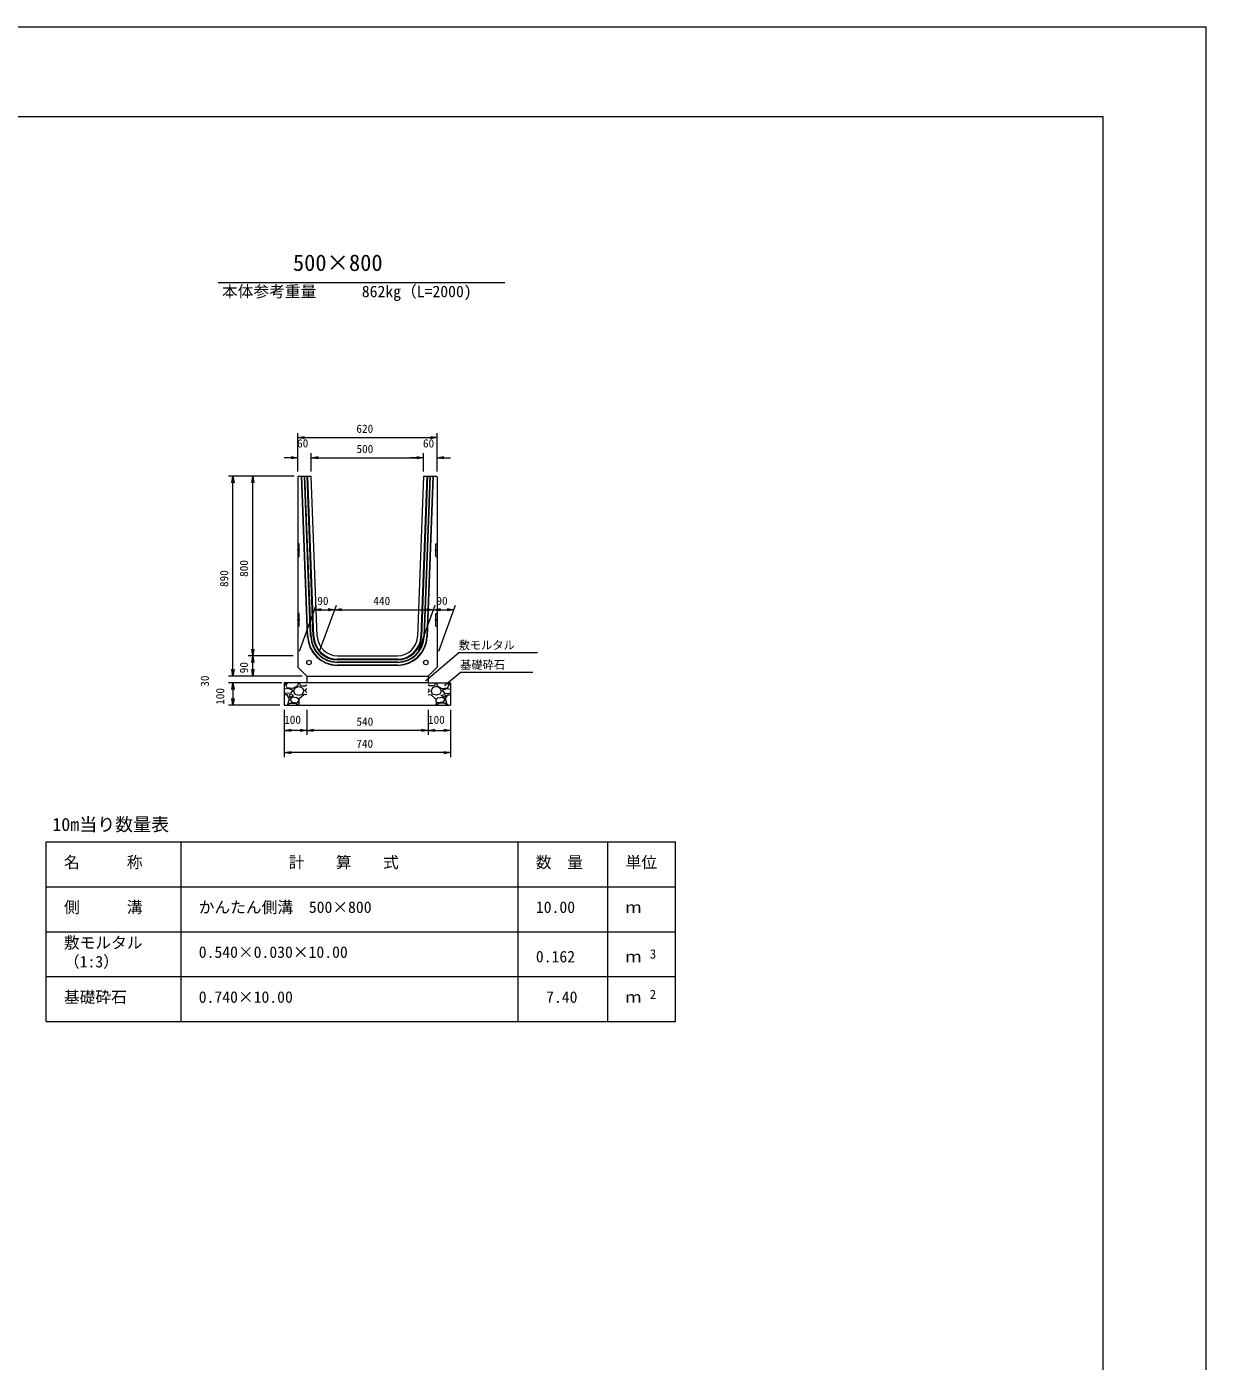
# Model space of a CAD drawing. Units: millimetres, scale not verified. Extents: x 0 to 84100, y 0 to 59400.
# Drawn here: x 57848 to 84100, y 29700 to 59400 of the extents above; entities that cross this region are included whole.
import ezdxf
from ezdxf.enums import TextEntityAlignment as Align

# ---------------------------------------------------------------- set-up
doc = ezdxf.new("R2010")
doc.units = ezdxf.units.MM
doc.header["$LTSCALE"] = 100
doc.linetypes.add('USER1', pattern=[19, 12.7, -6.3])
for name, color, linetype, lineweight in [('D-MTR-FRAM（材料表図枠）', 2, 'Continuous', 18), ('D-STR-DIM（寸法）', 7, 'Continuous', 18), ('D-STR-HTXT（旗揚げ）', 7, 'Continuous', 18), ('D-STR-STR1（構造物）', 7, 'Continuous', 18), ('D-STR-STRn（構造物）', 7, 'Continuous', 18), ('D-STR（構造物外形線）', 1, 'Continuous', 18), ('D-TTL(外枠）', 2, 'Continuous', 18), ('DEFPOINTS_2', 8, 'Continuous', 18)]:
    doc.layers.add(name, color=color, linetype=linetype, lineweight=lineweight)
for name, color, linetype in [('D-MTR-TXT(文字列）', 7, 'Continuous'), ('D-MTR（材料表タイトル）', 7, 'Continuous'), ('D-STR-TXT（文字）', 7, 'Continuous'), ('D-TTL-TXT（文字）', 7, 'Continuous')]:
    doc.layers.add(name, color=color, linetype=linetype)
doc.styles.add('ＭＳ ゴシック', font='')
doc.styles.get('ＭＳ ゴシック').set_extended_font_data('MS Gothic')

msp = doc.modelspace()

# ---------------------------------------------------------------- linework, layer by layer
at = {"layer": 'D-MTR-FRAM（材料表図枠）'}
for p, q in [((58284.6, 41260.4), (72284.6, 41260.4)), ((58284.6, 37260.4), (58284.6, 41260.4)), ((61284.6, 37260.4), (61284.6, 41260.4)), ((68784.6, 37260.4), (68784.6, 41260.4)), ((70784.6, 38060.4), (70784.6, 41260.4)), ((70784.6, 37260.4), (70784.6, 41260.4)), ((72284.6, 37260.4), (72284.6, 41260.4)), ((58284.6, 40260.4), (72284.6, 40260.4)), ((58284.6, 39260.4), (72284.6, 39260.4)), ((58284.6, 38260.4), (72284.6, 38260.4)), ((58284.6, 37260.4), (72284.6, 37260.4))]:
    msp.add_line(p, q, dxfattribs=at)
at = {"layer": 'D-STR-DIM（寸法）'}
for p, q in [((63881.4, 49500), (63881.4, 50356.8)), ((63881.4, 50256.8), (64031.4, 50281.8)), ((64031.4, 50231.8), (63881.4, 50256.8)), ((63881.4, 50256.8), (64031.4, 50256.8)), ((64031.4, 50256.8), (66831.4, 50256.8)), ((66831.4, 50281.8), (66981.4, 50256.8)), ((66981.4, 50256.8), (66831.4, 50231.8)), ((66981.4, 50256.8), (66831.4, 50256.8)), ((66981.4, 49500), (66981.4, 50356.8)), ((63881.4, 49500), (63881.4, 49906.8)), ((64181.4, 49500), (64181.4, 49906.8)), ((64181.4, 49500), (64181.4, 49906.8)), ((66681.4, 49500), (66681.4, 49906.8)), ((66681.4, 49500), (66681.4, 49906.8)), ((66981.4, 49500), (66981.4, 49906.8)), ((63731.4, 49806.8), (63581.4, 49806.8)), ((63731.4, 49831.8), (63881.4, 49806.8)), ((63881.4, 49806.8), (63731.4, 49781.8)), ((63881.4, 49806.8), (63731.4, 49806.8)), ((64181.4, 49806.8), (64331.4, 49831.8)), ((64181.4, 49806.8), (64331.4, 49831.8)), ((64331.4, 49781.8), (64181.4, 49806.8)), ((64181.4, 49806.8), (64331.4, 49806.8)), ((64331.4, 49781.8), (64181.4, 49806.8)), ((64181.4, 49806.8), (64331.4, 49806.8)), ((64331.4, 49806.8), (66531.4, 49806.8)), ((64331.4, 49806.8), (64481.4, 49806.8)), ((66531.4, 49806.8), (66381.4, 49806.8)), ((66531.4, 49831.8), (66681.4, 49806.8)), ((66531.4, 49831.8), (66681.4, 49806.8)), ((66681.4, 49806.8), (66531.4, 49781.8)), ((66681.4, 49806.8), (66531.4, 49806.8)), ((66681.4, 49806.8), (66531.4, 49781.8)), ((66681.4, 49806.8), (66531.4, 49806.8)), ((66981.4, 49806.8), (67131.4, 49831.8)), ((67131.4, 49781.8), (66981.4, 49806.8)), ((66981.4, 49806.8), (67131.4, 49806.8)), ((67131.4, 49806.8), (67281.4, 49806.8)), ((63801.4, 49400), (62337.8, 49400)), ((62412.8, 49250), (62437.8, 49400)), ((62437.8, 49400), (62462.8, 49250)), ((62437.8, 49400), (62437.8, 49250)), ((63801.4, 49400), (62779.8, 49400)), ((62854.8, 49250), (62879.8, 49400)), ((62879.8, 49400), (62904.8, 49250)), ((62879.8, 49400), (62879.8, 49250)), ((62437.8, 45100), (62437.8, 49250)), ((62879.8, 45550), (62879.8, 49250)), ((63917.8, 45500), (64291.3, 46526.1)), ((64254.9, 46426.1), (64404.9, 46451.1)), ((64404.9, 46401.1), (64254.9, 46426.1)), ((64254.9, 46426.1), (64404.9, 46426.1)), ((64367.8, 45500), (64741.3, 46526.1)), ((64367.8, 45500), (64741.3, 46526.1)), ((64404.9, 46426.1), (64554.9, 46426.1)), ((64554.9, 46451.1), (64704.9, 46426.1)), ((64704.9, 46426.1), (64554.9, 46401.1)), ((64704.9, 46426.1), (64554.9, 46426.1)), ((64704.9, 46426.1), (64854.9, 46451.1)), ((64854.9, 46401.1), (64704.9, 46426.1)), ((64704.9, 46426.1), (64854.9, 46426.1)), ((64854.9, 46426.1), (66754.9, 46426.1)), ((66567.8, 45500), (66941.3, 46526.1)), ((66567.8, 45500), (66941.3, 46526.1)), ((66754.9, 46451.1), (66904.9, 46426.1)), ((66904.9, 46426.1), (66754.9, 46401.1)), ((66904.9, 46426.1), (66754.9, 46426.1)), ((66904.9, 46426.1), (67054.9, 46451.1)), ((67054.9, 46401.1), (66904.9, 46426.1)), ((66904.9, 46426.1), (67054.9, 46426.1)), ((67017.8, 45500), (67391.3, 46526.1)), ((67054.9, 46426.1), (67204.9, 46426.1)), ((67204.9, 46451.1), (67354.9, 46426.1)), ((67354.9, 46426.1), (67204.9, 46401.1)), ((67354.9, 46426.1), (67204.9, 46426.1)), ((62879.8, 45400), (62854.8, 45550)), ((62904.8, 45550), (62879.8, 45400)), ((62879.8, 45400), (62879.8, 45550)), ((62437.8, 45100), (62437.8, 45250)), ((63781.4, 45400), (62779.8, 45400)), ((63781.4, 45400), (62779.8, 45400)), ((62854.8, 45250), (62879.8, 45400)), ((62879.8, 45400), (62904.8, 45250)), ((62879.8, 45400), (62879.8, 45250)), ((62879.8, 45100), (62879.8, 45250)), ((63981.4, 44950), (62337.8, 44950)), ((63781.4, 44950), (62337.8, 44950)), ((62437.8, 44950), (62412.8, 45100)), ((62437.8, 44950), (62412.8, 45100)), ((62462.8, 45100), (62437.8, 44950)), ((62437.8, 44950), (62437.8, 45100)), ((62462.8, 45100), (62437.8, 44950)), ((62437.8, 44950), (62437.8, 45100)), ((63781.4, 44950), (62779.8, 44950)), ((62879.8, 44950), (62854.8, 45100)), ((62904.8, 45100), (62879.8, 44950)), ((62879.8, 44950), (62879.8, 45100)), ((63481.4, 44800), (62337.8, 44800)), ((63526.4, 44800), (62337.8, 44800)), ((62412.8, 44650), (62437.8, 44800)), ((62412.8, 44650), (62437.8, 44800)), ((62437.8, 44800), (62462.8, 44650)), ((62437.8, 44800), (62437.8, 44650)), ((62437.8, 44800), (62462.8, 44650)), ((62437.8, 44800), (62437.8, 44650)), ((62437.8, 44650), (62437.8, 44500)), ((62437.8, 44650), (62437.8, 44450)), ((63481.4, 44300), (62337.8, 44300)), ((62437.8, 44300), (62412.8, 44450)), ((62462.8, 44450), (62437.8, 44300)), ((62437.8, 44300), (62437.8, 44450)), ((63581.4, 44200), (63581.4, 43146.5)), ((63581.4, 44200), (63581.4, 43638.9)), ((64081.4, 44200), (64081.4, 43638.9)), ((64081.4, 44200), (64081.4, 43638.9)), ((66781.4, 44200), (66781.4, 43638.9)), ((66781.4, 44200), (66781.4, 43638.9)), ((67281.4, 44200), (67281.4, 43638.9)), ((67281.4, 44200), (67281.4, 43146.5)), ((63581.4, 43738.9), (63731.4, 43763.9)), ((63731.4, 43713.9), (63581.4, 43738.9)), ((63581.4, 43738.9), (63731.4, 43738.9)), ((63931.4, 43738.9), (63731.4, 43738.9)), ((63931.4, 43763.9), (64081.4, 43738.9)), ((64081.4, 43738.9), (63931.4, 43713.9)), ((64081.4, 43738.9), (63931.4, 43738.9)), ((64081.4, 43738.9), (64231.4, 43763.9)), ((64231.4, 43713.9), (64081.4, 43738.9)), ((64081.4, 43738.9), (64231.4, 43738.9)), ((66631.4, 43738.9), (64231.4, 43738.9)), ((66631.4, 43763.9), (66781.4, 43738.9)), ((66781.4, 43738.9), (66631.4, 43713.9)), ((66781.4, 43738.9), (66631.4, 43738.9)), ((66781.4, 43738.9), (66931.4, 43763.9)), ((66931.4, 43713.9), (66781.4, 43738.9)), ((66781.4, 43738.9), (66931.4, 43738.9)), ((66931.4, 43738.9), (67131.4, 43738.9)), ((67131.4, 43763.9), (67281.4, 43738.9)), ((67281.4, 43738.9), (67131.4, 43713.9)), ((67281.4, 43738.9), (67131.4, 43738.9)), ((63581.4, 43246.5), (63731.4, 43271.5)), ((63731.4, 43221.5), (63581.4, 43246.5)), ((63581.4, 43246.5), (63731.4, 43246.5)), ((67131.4, 43246.5), (63731.4, 43246.5)), ((67131.4, 43271.5), (67281.4, 43246.5)), ((67281.4, 43246.5), (67131.4, 43221.5)), ((67281.4, 43246.5), (67131.4, 43246.5))]:
    msp.add_line(p, q, dxfattribs=at)
at = {"layer": 'D-STR-HTXT（旗揚げ）'}
for p, q in [((62110.8, 53709.6), (68489.2, 53709.6)), ((66725.9, 44846.5), (67460.2, 45463.5)), ((69212.8, 45463.5), (67460.2, 45463.5)), ((67149.8, 44738.8), (67493.7, 45027.1)), ((69110.6, 45027.1), (67493.7, 45027.1))]:
    msp.add_line(p, q, dxfattribs=at)
at = {"layer": 'D-STR-STR1（構造物）'}
for p, q in [((63911.4, 47887.5), (63881.4, 47907.5)), ((63911.4, 47612.5), (63911.4, 47887.5)), ((66951.4, 47887.5), (66981.4, 47907.5)), ((66951.4, 47612.5), (66951.4, 47887.5)), ((63911.4, 47612.5), (63881.4, 47592.5)), ((66951.4, 47612.5), (66981.4, 47592.5)), ((63911.4, 46337.5), (63881.4, 46357.5)), ((63911.4, 46062.5), (63911.4, 46337.5)), ((66951.4, 46337.5), (66981.4, 46357.5)), ((66951.4, 46062.5), (66951.4, 46337.5)), ((63911.4, 46062.5), (63881.4, 46042.5)), ((66951.4, 46062.5), (66981.4, 46042.5))]:
    msp.add_line(p, q, dxfattribs=at)
at = {"layer": 'D-STR-STR1（構造物）', "linetype": 'USER1'}
for p, q in [((63928.4, 47750), (63867.4, 47750)), ((66934.4, 47750), (66995.4, 47750)), ((63928.4, 46200), (63867.4, 46200)), ((66934.4, 46200), (66995.4, 46200))]:
    msp.add_line(p, q, dxfattribs=at)
at = {"layer": 'D-STR-STR1（構造物）'}
for centre in [(64131.4, 45250), (66731.4, 45250)]:
    msp.add_circle(centre, 50, dxfattribs=at)
at = {"layer": 'D-STR-STRn（構造物）'}
for p, q in [((64081.4, 44950), (64081.4, 44800)), ((66781.4, 44950), (66781.4, 44800)), ((64081.4, 44800), (63581.4, 44800)), ((63581.4, 44800), (63581.4, 44300)), ((63581.4, 44756.5), (63637.7, 44800)), ((63657.7, 44669.2), (63581.4, 44661.2)), ((63602.1, 44561.4), (63581.4, 44584)), ((63716.9, 44570.1), (63601.9, 44560.1)), ((63612.3, 44744.8), (63662, 44800)), ((63648.3, 44684.5), (63613.3, 44744.5)), ((63772, 44675.8), (63647, 44685.8)), ((63757.1, 44645.1), (63657.1, 44670.1)), ((63762.3, 44619.8), (63717.3, 44569.8)), ((63762.3, 44619.5), (63757.3, 44644.5)), ((63877.5, 44729.4), (63772.5, 44674.4)), ((63786.8, 44619.9), (63816.8, 44549.9)), ((63792.2, 44619.7), (63822.2, 44689.7)), ((63822.3, 44689.8), (63902.3, 44714.8)), ((63897.5, 44799.7), (63877.5, 44729.7)), ((63902.1, 44714.7), (63982.1, 44684.7)), ((63914.5, 44800), (63941.5, 44735.9)), ((63942, 44734.5), (64047, 44729.5)), ((63982.4, 44684.6), (64012.4, 44619.6)), ((63987.1, 44550), (64012.1, 44620)), ((64081.4, 44584), (64047.1, 44621.4)), ((64047.2, 44619.9), (64062.2, 44659.9)), ((64047.3, 44730.1), (64081.4, 44756.5)), ((64081.4, 44661.2), (64062.7, 44659.2)), ((66781.4, 44800), (64081.4, 44800)), ((66781.4, 44800), (67281.4, 44800)), ((66815.5, 44730.1), (66781.4, 44756.5)), ((66781.4, 44661.2), (66800.1, 44659.2)), ((66781.4, 44584), (66815.7, 44621.4)), ((66815.7, 44619.9), (66800.7, 44659.9)), ((66920.8, 44734.5), (66815.8, 44729.5)), ((66880.5, 44684.6), (66850.5, 44619.6)), ((66875.7, 44550), (66850.7, 44620)), ((66960.7, 44714.7), (66880.7, 44684.7)), ((66948.3, 44800), (66921.4, 44735.9)), ((67040.5, 44689.8), (66960.5, 44714.8)), ((66965.4, 44799.7), (66985.4, 44729.7)), ((66985.3, 44729.4), (67090.3, 44674.4)), ((67070.7, 44619.7), (67040.7, 44689.7)), ((67076, 44619.9), (67046, 44549.9)), ((67090.9, 44675.8), (67215.9, 44685.8)), ((67100.5, 44619.5), (67105.5, 44644.5)), ((67100.5, 44619.8), (67145.5, 44569.8)), ((67105.7, 44645.1), (67205.7, 44670.1)), ((67145.9, 44570.1), (67260.9, 44560.1)), ((67250.5, 44744.8), (67200.9, 44800)), ((67205.1, 44669.2), (67281.4, 44661.2)), ((67214.6, 44684.5), (67249.6, 44744.5)), ((67281.4, 44756.5), (67225.1, 44800)), ((67260.7, 44561.4), (67281.4, 44584)), ((67281.4, 44800), (67281.4, 44300)), ((63642.4, 44529.3), (63581.4, 44534.4)), ((63581.4, 44300), (67281.4, 44300)), ((63637.7, 44300), (63657.3, 44315.1)), ((63698.4, 44440.1), (63643.4, 44530.1)), ((63657.3, 44314.6), (63697.3, 44439.6)), ((63662, 44300), (63702.3, 44344.8)), ((63692.1, 44524.8), (63712.1, 44474.8)), ((63727.2, 44539.6), (63692.2, 44524.6)), ((63702.3, 44344.8), (63832.3, 44344.8)), ((63712.1, 44474.9), (63787.1, 44519.9)), ((63712.1, 44430), (63752.1, 44370)), ((63762.3, 44479.8), (63712.3, 44429.8)), ((63787.4, 44519.9), (63727.4, 44539.9)), ((63752.4, 44369.6), (63877.4, 44354.6)), ((63862.9, 44465.1), (63762.9, 44480.1)), ((63816.9, 44549.4), (63901.9, 44524.4)), ((63832.1, 44345.9), (63897.1, 44300.9)), ((63903.3, 44428.7), (63863.3, 44463.7)), ((63877.4, 44354.8), (63902.4, 44399.8)), ((63901.5, 44330.9), (63914.5, 44300)), ((63907.1, 44435), (63902.1, 44330)), ((63902.3, 44399.8), (63902.3, 44429.8)), ((63902.6, 44524.5), (63987.6, 44549.5)), ((64022.4, 44539.7), (63907.4, 44434.7)), ((64081.4, 44534.4), (64022.4, 44539.3)), ((66781.4, 44534.4), (66840.4, 44539.3)), ((66840.4, 44539.7), (66955.4, 44434.7)), ((66960.3, 44524.5), (66875.3, 44549.5)), ((66961.4, 44330.9), (66948.3, 44300)), ((66955.8, 44435), (66960.8, 44330)), ((66959.5, 44428.7), (66999.5, 44463.7)), ((66985.4, 44354.8), (66960.4, 44399.8)), ((66960.5, 44399.8), (66960.5, 44429.8)), ((67045.9, 44549.4), (66960.9, 44524.4)), ((67030.7, 44345.9), (66965.7, 44300.9)), ((67110.4, 44369.6), (66985.4, 44354.6)), ((67000, 44465.1), (67100, 44480.1)), ((67160.5, 44344.8), (67030.5, 44344.8)), ((67075.4, 44519.9), (67135.4, 44539.9)), ((67150.7, 44474.9), (67075.7, 44519.9)), ((67100.6, 44479.8), (67150.6, 44429.8)), ((67150.7, 44430), (67110.7, 44370)), ((67135.6, 44539.6), (67170.6, 44524.6)), ((67170.7, 44524.8), (67150.7, 44474.8)), ((67200.9, 44300), (67160.5, 44344.8)), ((67164.4, 44440.1), (67219.4, 44530.1)), ((67205.5, 44314.6), (67165.5, 44439.6)), ((67225.1, 44300), (67205.5, 44315.1)), ((67220.4, 44529.3), (67281.4, 44534.4))]:
    msp.add_line(p, q, dxfattribs=at)
at = {"layer": 'D-STR（構造物外形線）'}
for p, q in [((63901.4, 49400), (63881.4, 49380)), ((63881.4, 49380), (63881.4, 45150)), ((63901.4, 49400), (64181.4, 49400)), ((64100.3, 45825.1), (63966.3, 49400)), ((64107.8, 45825.4), (63973.8, 49400)), ((64167.8, 45827.6), (64033.8, 49400)), ((64175.3, 45827.9), (64041.3, 49400)), ((64225.2, 45829.8), (64091.4, 49400)), ((64240.2, 45830.3), (64106.4, 49400)), ((64315.2, 45833.1), (64181.4, 49400)), ((66681.4, 49400), (66547.7, 45833.1)), ((66756.5, 49400), (66622.6, 45830.3)), ((66771.5, 49400), (66637.6, 45829.8)), ((66681.4, 49400), (66961.4, 49400)), ((66821.5, 49400), (66687.6, 45827.9)), ((66829, 49400), (66695.1, 45827.6)), ((66889.1, 49400), (66755, 45825.4)), ((66896.6, 49400), (66762.5, 45825.1)), ((66961.4, 49400), (66981.4, 49380)), ((66981.4, 49380), (66981.4, 45150)), ((63881.4, 45150), (64081.4, 44950)), ((64764.9, 45400), (66098, 45400)), ((66098, 45325), (64764.9, 45325)), ((66098, 45310), (64764.9, 45310)), ((66098, 45260), (64764.9, 45260)), ((66098, 45252.5), (64764.9, 45252.5)), ((66098, 45192.5), (64764.9, 45192.5)), ((66098, 45185), (64764.9, 45185)), ((66981.4, 45150), (66781.4, 44950)), ((64081.4, 44950), (66781.4, 44950))]:
    msp.add_line(p, q, dxfattribs=at)
for centre, radius, start, end in [((64764.9, 45850), 665, 182.14759, 270), ((64764.9, 45850), 657.5, 182.14759, 270), ((64764.9, 45850), 597.5, 182.14759, 270), ((64764.9, 45850), 590, 182.14759, 270), ((64764.9, 45850), 540, 182.14759, 270), ((64764.9, 45850), 525, 182.14759, 270), ((64764.9, 45850), 450, 182.14759, 270), ((66098, 45850), 450, 270, 357.85241), ((66098, 45850), 525, 270, 357.85241), ((66098, 45850), 540, 270, 357.85241), ((66098, 45850), 590, 270, 357.85241), ((66098, 45850), 597.5, 270, 357.85241), ((66098, 45850), 657.5, 270, 357.85241), ((66098, 45850), 665, 270, 357.85241)]:
    msp.add_arc(centre, radius, start, end, dxfattribs=at)
at = {"layer": 'D-TTL(外枠）'}
for p, q in [((2300, 57400), (81800, 57400)), ((81800, 57400), (81800, 2000))]:
    msp.add_line(p, q, dxfattribs=at)
at = {"layer": 'DEFPOINTS_2'}
for p in [(0, 59400), (84100, 0)]:
    msp.add_line(p, (84100, 59400), dxfattribs=at)

# ---------------------------------------------------------------- texts
at = {"layer": 'D-MTR-TXT(文字列）', "style": 'ＭＳ ゴシック'}
for s, height, p in [('本体参考重量', 256.6, (62193.9, 53303)), ('862kg（L=2000)', 256.6, (65305.9, 53303)), ('名\u3000\u3000\u3000称', 256.6, (58676.9, 40600.7)), ('計\u3000\u3000算\u3000\u3000式', 256.6, (63677.7, 40600.7)), ('数\u3000量', 256.6, (69176.9, 40600.7)), ('単位', 256.6, (71176.9, 40600.7)), ('側\u3000\u3000\u3000溝', 256.6, (58676.9, 39600.7)), ('かんたん側溝\u3000500×800', 256.6, (61676.9, 39600.7)), ('10.00', 256.6, (69179.6, 39600.7)), ('ｍ', 256.6, (71176.9, 39600.7)), ('敷モルタル', 256.6, (58676.9, 38810.7)), ('0.540×0.030×10.00', 256.6, (61676.9, 38600.7)), ('（1:3）', 256.6, (58676.9, 38388.5)), ('0.162', 256.6, (69179.6, 38500.7)), ('ｍ', 256.6, (71176.9, 38500.7)), ('3', 205.3, (71717.1, 38601.1)), ('基礎砕石', 256.6, (58676.9, 37600.7)), ('0.740×10.00', 256.6, (61676.9, 37600.7)), ('7.40', 256.6, (69407, 37600.7)), ('ｍ', 256.6, (71176.9, 37600.7)), ('2', 205.3, (71717.1, 37701.1))]:
    msp.add_text(s, height=height, dxfattribs=at).set_placement(p, align=Align.BOTTOM_LEFT)
at = {"layer": 'D-MTR（材料表タイトル）', "style": 'ＭＳ ゴシック'}
msp.add_text('10m当り数量表', height=293.3, dxfattribs=at).set_placement((58418.8, 41412.9), align=Align.BOTTOM_LEFT)
at = {"layer": 'D-STR-DIM（寸法）', "style": 'ＭＳ ゴシック'}
for s, p in [('620', (65185.2, 50306.8)), ('60', (63866.4, 49981.8)), ('60', (66666.4, 49981.8)), ('500', (65187.1, 49856.8)), ('90', (64315.5, 46476.1)), ('440', (65562.5, 46476.1)), ('90', (66965.5, 46476.1)), ('100', (63578.2, 43830.3)), ('540', (65187.1, 43788.9)), ('100', (66778.2, 43830.3)), ('740', (65184, 43296.5))]:
    msp.add_text(s, height=183.3, dxfattribs=at).set_placement(p, align=Align.BOTTOM_LEFT)
for s, p in [('890', (62387.8, 46930.7)), ('800', (62829.8, 47155.7)), ('90', (62829.8, 45010.7)), ('30', (61957.5, 44711.9)), ('100', (62299.4, 44309.1))]:
    msp.add_text(s, height=183.3, rotation=90, dxfattribs=at).set_placement(p, align=Align.BOTTOM_LEFT)
at = {"layer": 'D-STR-TXT（文字）', "style": 'ＭＳ ゴシック'}
for s, p in [('敷モルタル', (67460.2, 45488.7)), ('基礎砕石', (67493.7, 45052.3))]:
    msp.add_text(s, height=183.3, dxfattribs=at).set_placement(p, align=Align.BOTTOM_LEFT)
at = {"layer": 'D-TTL-TXT（文字）', "style": 'ＭＳ ゴシック'}
msp.add_text('500×800', height=366.6, dxfattribs=at).set_placement((63773.4, 53854.5), align=Align.BOTTOM_LEFT)

doc.saveas('drawing.dxf')
